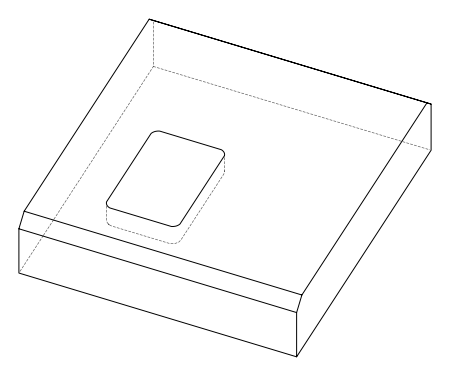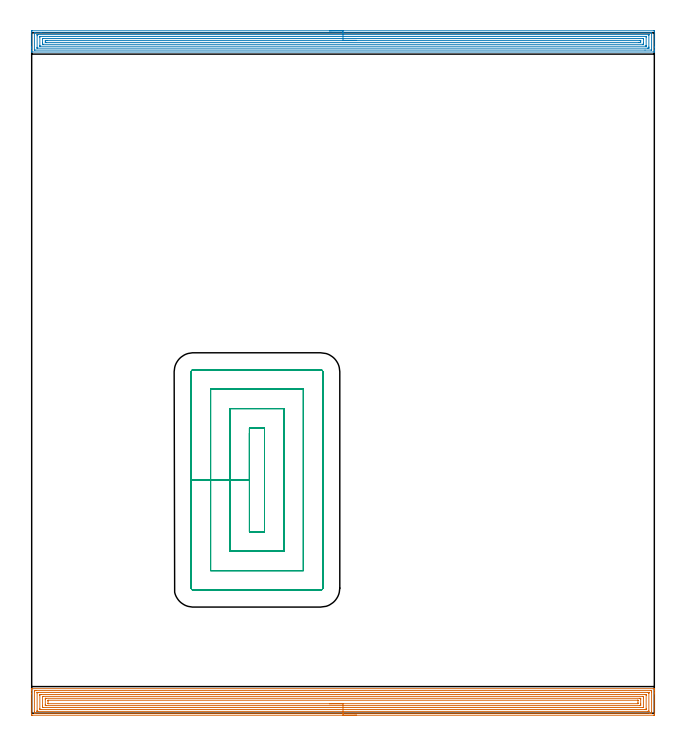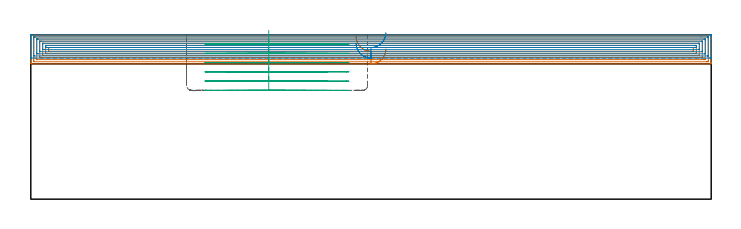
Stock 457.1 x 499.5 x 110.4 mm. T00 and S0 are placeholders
(PLAN: 3 operations, 1 tool changes, 66.1 min)
(1 AREA_MILL | FG_CHAMFER_SURFACE | UGT0205_001 | 25.97 min | 86902 mm3)
(2 AREA_MILL_1 | FG_CHAMFER_SURFACE_1 | UGT0205_001 | 22.21 min | 55617 mm3)
(3 MILL_RECTANGULAR_POCKET | POCKET_RECTANGULAR_STRAIGHT | NXT0201_007 | Follow Part, ap 6.25, ae 75% | 17.97 min | 839156 mm3)
(TOOL UGT0205_001 | Chamfer Mill 20 x 3 x 45 deg. | D20 FL50 Z2)
(TOOL NXT0201_007 | ENDMILL 25mm [R216.25-25050GCK54P 1620] | D25 R3 FL54 Z5)
(OP 1 AREA_MILL)
G17 G21 G94 G90
T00 M6
G54
G17 G0 G90 X238.55 Y-1.5 S1061 M3
G43 Z120.4 H0
Z100.9
G94 G1 X238.512 Z100.028 F250.
X238.398 Z99.164
X238.209 Z98.312
X237.947 Z97.48
X237.613 Z96.674
X237.21 Z95.9
X236.742 Z95.164
X236.21 Z94.472
X235.621 Z93.829
X234.978 Z93.24
X234.286 Z92.708
X233.55 Z92.24
X232.776 Z91.837
X231.97 Z91.503
X231.138 Z91.241
X230.287 Z91.052
X229.422 Z90.938
X228.55 Z90.9
X0.625
X0.148 Y-1.495 Z90.903
X0.009 Y-1.492 Z90.906
X0. Y-1.024 Z91.374
Y14.257 Z106.652
Y16.641 Z109.036
Y17.343 Z109.743
Y17.622 Z110.021
X0.007 Y17.987 Z110.378
X0.009 Y17.997 Z110.388
X0.178 Y18. Z110.4
X456.922
X457.091 Y17.997 Z110.388
X457.093 Y17.987 Z110.378
X457.1 Y17.621 Z110.021
Y17.343 Z109.743
Y16.641 Z109.036
Y15.406 Z107.803
Y14.874 Z107.269
Y14.257 Z106.652
Y-0.758 Z91.64
X457.097 Y-1.024 Z91.374
X457.091 Y-1.492 Z90.906
X456.952 Y-1.495 Z90.903
X456.475 Y-1.5 Z90.9
X228.55
Y-0.086 Z92.314
X2.356 Y-0.085 Z92.315
X2.025 Y-0.079 Z92.321
X2.01 Y0.028 Z92.428
X2.003 Y0.264 Z92.664
X2.001 Y0.743 Z93.143
X2. Y1.15 Z93.55
X2.001 Y15.757 Z108.157
X2.002 Y16.162 Z108.562
X2.01 Y16.565 Z108.965
X2.412 Y16.583 Z108.983
X2.469 Y16.585 Z108.985
X3.306 Y16.586 Z108.986
X454.744 Y16.585 Z108.985
X455.075 Y16.579 Z108.979
X455.09 Y16.472 Z108.872
X455.097 Y16.236 Z108.636
X455.099 Y15.757 Z108.157
X455.1 Y15.35 Z107.75
X455.099 Y0.743 Z93.143
X455.098 Y0.337 Z92.737
X455.09 Y-0.066 Z92.334
X454.688 Y-0.083 Z92.317
X454.631 Y-0.085 Z92.315
X453.794 Y-0.086 Z92.314
X228.55
Y1.328 Z93.728
X4.501 Y1.329 Z93.729
X4.2 Y1.33 Z93.73
X4.1 Y1.332 Z93.732
X4.023 Y1.335 Z93.735
X4.01 Y1.341 Z93.741
X4.006 Y1.372 Z93.772
X4.003 Y1.428 Z93.828
X4.001 Y1.626 Z94.026
X4. Y1.823 Z94.223
X4.001 Y14.874 Z107.274
X4.004 Y15.068 Z107.468
X4.01 Y15.136 Z107.536
X4.02 Y15.165 Z107.565
X4.05 Y15.166 Z107.566
X4.2 Y15.169 Z107.569
X4.793 Y15.171 Z107.571
X5.094
X452.599
X452.9 Y15.17 Z107.57
X453. Y15.168 Z107.568
X453.077 Y15.165 Z107.565
X453.09 Y15.159 Z107.559
X453.094 Y15.128 Z107.528
X453.097 Y15.072 Z107.472
X453.099 Y14.874 Z107.274
X453.1 Y14.677 Z107.077
X453.099 Y1.626 Z94.026
X453.097 Y1.432 Z93.832
X453.09 Y1.364 Z93.764
X453.08 Y1.335 Z93.735
X453.05 Y1.334 Z93.734
X452.9 Y1.331 Z93.731
X452.307 Y1.329 Z93.729
X452.006 Y1.328 Z93.728
X228.55
Y2.743 Z95.143
X6.645
X6.13 Y2.747 Z95.147
X6.011 Y2.75 Z95.15
X6.006 Y2.955 Z95.355
X6. Y3.38 Z95.78
Y13.108 Z105.508
X6.008 Y13.543 Z105.943
X6.015 Y13.75 Z106.15
X6.227 Y13.754 Z106.154
X6.881 Y13.757 Z106.157
X7.118
X450.455
X450.97 Y13.753 Z106.153
X451.089 Y13.75 Z106.15
X451.094 Y13.545 Z105.945
X451.1 Y13.12 Z105.52
Y3.392 Z95.792
X451.092 Y2.957 Z95.357
X451.085 Y2.75 Z95.15
X450.873 Y2.746 Z95.146
X450.219 Y2.743 Z95.143
X449.982
X228.55
Y4.157 Z96.557
X8.549
X8.309 Y4.158 Z96.558
X8.149 Y4.161 Z96.561
X8.024 Y4.164 Z96.564
X8.009 Y4.172 Z96.572
X8.007 Y4.182 Z96.582
X8.004 Y4.276 Z96.676
X8. Y4.937 Z97.337
Y5.159 Z97.559
X8.001 Y12.224 Z104.624
X8.003 Y12.307 Z104.707
X8.006 Y12.327 Z104.727
X8.008 Y12.332 Z104.732
X8.03 Y12.336 Z104.736
X8.189 Y12.34 Z104.74
X8.429 Y12.343 Z104.743
X8.549
X448.551
X448.791 Y12.342 Z104.742
X448.951 Y12.339 Z104.739
X449.076 Y12.336 Z104.736
X449.091 Y12.328 Z104.728
X449.093 Y12.318 Z104.718
X449.096 Y12.224 Z104.624
X449.1 Y11.564 Z103.964
Y11.341 Z103.741
X449.099 Y4.276 Z96.676
X449.097 Y4.193 Z96.593
X449.094 Y4.173 Z96.573
X449.092 Y4.168 Z96.568
X449.07 Y4.164 Z96.564
X448.911 Y4.16 Z96.56
X448.671 Y4.157 Z96.557
X448.551
X228.55
Y5.571 Z97.971
X10.933
X10.457 Y5.573 Z97.973
X10.034 Y5.576 Z97.976
X10.01 Y5.579 Z97.979
X10.004 Y5.606 Z98.006
X10.001 Y6.042 Z98.442
X10. Y6.493 Z98.893
Y10.026 Z102.426
X10.003 Y10.458 Z102.858
X10.007 Y10.902 Z103.302
X10.017 Y10.922 Z103.322
X10.041 Y10.924 Z103.324
X10.099 Y10.927 Z103.327
X10.219 Y10.928 Z103.328
X10.457 Y10.929 Z103.329
X446.167
X446.643 Y10.927 Z103.327
X447.066 Y10.924 Z103.324
X447.09 Y10.921 Z103.321
X447.096 Y10.894 Z103.294
X447.099 Y10.458 Z102.858
X447.1 Y10.007 Z102.407
Y6.925 Z99.325
Y6.474 Z98.874
X447.097 Y6.042 Z98.442
X447.093 Y5.598 Z97.998
X447.083 Y5.578 Z97.978
X447.059 Y5.576 Z97.976
X447.001 Y5.573 Z97.973
X446.882 Y5.572 Z97.972
X446.643 Y5.571 Z97.971
X228.55
Y6.985 Z99.385
X12.183
X12.049 Y6.987 Z99.387
X12.017 Y6.99 Z99.39
X12.01 Y6.993 Z99.393
X12.006 Y7.001 Z99.401
X12.002 Y7.029 Z99.429
X12.001 Y7.057 Z99.457
X12. Y7.167 Z99.567
Y8.933 Z101.333
X12.002 Y9.174 Z101.574
X12.005 Y9.335 Z101.735
X12.01 Y9.464 Z101.864
X12.019 Y9.508 Z101.908
X12.306 Y9.514 Z101.914
X444.917
X445.051 Y9.512 Z101.912
X445.083 Y9.51 Z101.91
X445.09 Y9.507 Z101.907
X445.094 Y9.499 Z101.899
X445.098 Y9.471 Z101.871
X445.099 Y9.443 Z101.843
X445.1 Y9.333 Z101.733
Y7.567 Z99.967
X445.098 Y7.326 Z99.726
X445.095 Y7.165 Z99.565
X445.09 Y7.036 Z99.436
X445.081 Y6.992 Z99.392
X444.795 Y6.986 Z99.386
X228.55 Y6.985 Z99.385
X227.678 Z99.423
X226.814 Z99.537
X225.962 Z99.726
X225.13 Z99.988
X224.324 Z100.322
X223.55 Z100.725
X222.814 Z101.194
X222.122 Z101.725
X221.479 Z102.314
X220.89 Z102.957
X220.359 Z103.65
X219.89 Z104.385
X219.487 Z105.159
X219.153 Z105.965
X218.891 Z106.797
X218.702 Z107.649
X218.588 Z108.514
X218.55 Z109.385
G0 Z120.4
M5
M2
(OP 2 AREA_MILL_1)
G17 G21 G94 G90
T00 M6
G54
G17 G0 G90 X218.55 Y501. S1061 M3
G43 Z120.4 H0
Z104.8
G94 G1 X218.588 Z103.928 F250.
X218.702 Z103.063
X218.891 Z102.212
X219.153 Z101.38
X219.487 Z100.574
X219.89 Z99.8
X220.358 Z99.064
X220.89 Z98.372
X221.479 Z97.729
X222.122 Z97.14
X222.814 Z96.608
X223.55 Z96.14
X224.324 Z95.737
X225.13 Z95.403
X225.962 Z95.141
X226.814 Z94.952
X227.678 Z94.838
X228.55 Z94.8
X456.475
X457.005 Y500.995 Z94.803
X457.09 Y500.992 Z94.806
X457.1 Y500.902 Z94.896
Y488.999 Z106.797
Y486.637 Z109.158
Y485.941 Z109.858
Y485.688 Z110.112
X457.097 Y485.542 Z110.251
X457.09 Y485.402 Z110.388
X456.922 Y485.4 Z110.4
X0.178
X0.01 Y485.402 Z110.388
X0.003 Y485.542 Z110.251
X0. Y485.688 Z110.112
Y485.941 Z109.859
Y486.637 Z109.158
Y487.86 Z107.937
Y488.387 Z107.407
Y488.999 Z106.797
Y500.375 Z95.423
X0.004 Y500.638 Z95.159
X0.01 Y500.993 Z94.804
X0.258 Y500.997 Z94.802
X0.625 Y501. Z94.8
X228.55
Y499.586 Z96.214
X454.688
X454.87 Y499.585 Z96.215
X455.042 Y499.581 Z96.219
X455.08 Y499.579 Z96.221
X455.09 Y499.561 Z96.239
X455.094 Y499.529 Z96.271
X455.099 Y499.36 Z96.44
Y487.109 Z108.691
X455.096 Y486.974 Z108.826
X455.09 Y486.867 Z108.933
X455.08 Y486.821 Z108.979
X455.043 Y486.819 Z108.981
X454.688 Y486.815 Z108.985
X450.274 Y486.814 Z108.986
X2.412
X2.23 Y486.815 Z108.985
X2.058 Y486.819 Z108.981
X2.02 Y486.821 Z108.979
X2.01 Y486.839 Z108.961
X2.006 Y486.871 Z108.929
X2.001 Y487.04 Z108.76
Y499.291 Z96.509
X2.004 Y499.426 Z96.374
X2.01 Y499.533 Z96.267
X2.02 Y499.579 Z96.221
X2.057 Y499.581 Z96.219
X2.412 Y499.585 Z96.215
X6.826 Y499.586 Z96.214
X228.55
Y498.172 Z97.628
X452.739 Y498.171 Z97.629
X452.9 Y498.169 Z97.631
X453.061 Y498.165 Z97.635
X453.091 Y498.159 Z97.641
X453.095 Y498.13 Z97.67
X453.098 Y498.078 Z97.722
X453.1 Y498.013 Z97.787
Y497.817 Z97.983
Y489.067 Z106.733
X453.097 Y488.387 Z107.413
X453.094 Y488.29 Z107.51
X453.09 Y488.245 Z107.555
X453.056 Y488.234 Z107.566
X452.9 Y488.232 Z107.568
X452.168 Y488.229 Z107.571
X4.361
X4.2 Y488.231 Z107.569
X4.039 Y488.235 Z107.565
X4.009 Y488.241 Z107.559
X4.005 Y488.27 Z107.53
X4.002 Y488.322 Z107.478
X4. Y488.387 Z107.413
Y488.583 Z107.217
Y497.333 Z98.467
X4.003 Y498.013 Z97.787
X4.006 Y498.11 Z97.69
X4.01 Y498.155 Z97.645
X4.044 Y498.166 Z97.634
X4.2 Y498.168 Z97.632
X4.932 Y498.171 Z97.629
X228.55 Y498.172 Z97.628
Y496.757 Z99.043
X451.009 Y496.756 Z99.044
X451.065 Y496.754 Z99.046
X451.082 Y496.751 Z99.049
X451.09 Y496.741 Z99.059
X451.093 Y496.691 Z99.109
X451.1 Y496.275 Z99.525
Y490.15 Z105.65
X451.092 Y489.706 Z106.094
X451.09 Y489.658 Z106.142
X451.026 Y489.65 Z106.15
X450.892 Y489.646 Z106.154
X450.723 Y489.643 Z106.157
X6.091 Y489.644
X6.035 Y489.646 Z106.154
X6.018 Y489.649 Z106.151
X6.01 Y489.659 Z106.141
X6.007 Y489.709 Z106.091
X6. Y490.125 Z105.675
Y496.275 Z99.525
X6.007 Y496.691 Z99.109
X6.01 Y496.741 Z99.059
X6.018 Y496.751 Z99.049
X6.034 Y496.754 Z99.046
X6.091 Y496.757 Z99.043
X228.55
Y495.343 Z100.457
X448.477
X448.866 Y495.339 Z100.461
X449.06 Y495.336 Z100.464
X449.091 Y495.328 Z100.472
X449.094 Y495.294 Z100.506
X449.096 Y495.241 Z100.559
X449.1 Y494.733 Z101.067
Y494.513 Z101.287
Y491.887 Z103.913
X449.099 Y491.233 Z104.567
X449.095 Y491.139 Z104.661
X449.09 Y491.082 Z104.718
X449.085 Y491.063 Z104.737
X449.066 Y491.062 Z104.738
X448.855 Y491.059 Z104.741
X448.431 Y491.057 Z104.743
X448.386
X8.623
X8.234 Y491.061 Z104.739
X8.04 Y491.064 Z104.736
X8.009 Y491.072 Z104.728
X8.006 Y491.106 Z104.694
X8.004 Y491.159 Z104.641
X8. Y491.667 Z104.133
Y491.887 Z103.913
X8.001 Y495.167 Z100.633
X8.005 Y495.261 Z100.539
X8.01 Y495.318 Z100.482
X8.015 Y495.337 Z100.463
X8.034 Y495.338 Z100.462
X8.245 Y495.341 Z100.459
X8.669 Y495.343 Z100.457
X8.714
X228.55
Y493.929 Z101.871
X446.643
X446.941 Y493.928 Z101.872
X447.026 Y493.926 Z101.874
X447.076 Y493.922 Z101.878
X447.091 Y493.919 Z101.881
X447.092 Y493.905 Z101.895
X447.097 Y493.787 Z102.013
X447.099 Y493.638 Z102.162
X447.1 Y493.191 Z102.609
X447.096 Y492.762 Z103.038
X447.092 Y492.539 Z103.261
X447.09 Y492.488 Z103.312
X447.038 Y492.478 Z103.322
X446.937 Y492.475 Z103.325
X446.643 Y492.473 Z103.327
X446.047 Y492.471 Z103.329
X445.749
X10.457
X10.159 Y492.472 Z103.328
X10.074 Y492.474 Z103.326
X10.024 Y492.478 Z103.322
X10.009 Y492.481 Z103.319
X10.008 Y492.495 Z103.305
X10.003 Y492.613 Z103.187
X10.001 Y492.762 Z103.038
X10. Y493.209 Z102.591
X10.004 Y493.638 Z102.162
X10.008 Y493.861 Z101.939
X10.01 Y493.912 Z101.888
X10.062 Y493.922 Z101.878
X10.163 Y493.925 Z101.875
X10.457 Y493.927 Z101.873
X11.053 Y493.929 Z101.871
X11.351
X228.55
X229.422 Z101.909
X230.286 Z102.023
X231.138 Z102.212
X231.97 Z102.474
X232.776 Z102.808
X233.55 Z103.211
X234.286 Z103.68
X234.978 Z104.211
X235.621 Z104.8
X236.21 Z105.443
X236.742 Z106.135
X237.21 Z106.871
X237.613 Z107.645
X237.947 Z108.451
X238.209 Z109.283
X238.398 Z110.135
X238.512 Z111.
X238.55 Z111.871
G0 Z120.4
M5
M2
(OP 3 MILL_RECTANGULAR_POCKET)
G17 G21 G94 G90
T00 M6
G54
G17 G0 G90 X159.85 Y205.647 S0 M3
G43 Z120.4 H1
Z113.4
G94 G1 Y171.25 Z104.183 F250.
Y133.15 F500.
X170.95
Y209.35
X159.85
Y171.25
X145.6
Y118.9
X185.2
Y223.6
X145.6
Y171.25
X131.35
Y104.65
X199.45
Y237.85
X131.35
Y171.25
X117.1
Y91.9
G3 X118.6 Y90.4 R1.5
G1 X212.2
G3 X213.7 Y91.9 R1.5
G1 Y250.6
G3 X212.2 Y252.1 R1.5
G1 X118.6
G3 X117.1 Y250.6 R1.5
G1 Y171.25
Y170.25
G0 X159.85 Y205.647 Z107.183
G1 Y171.25 Z97.967 F250.
Y133.15 F500.
X170.95
Y209.35
X159.85
Y171.25
X145.6
Y118.9
X185.2
Y223.6
X145.6
Y171.25
X131.35
Y104.65
X199.45
Y237.85
X131.35
Y171.25
X117.1
Y91.9
G3 X118.6 Y90.4 R1.5
G1 X212.2
G3 X213.7 Y91.9 R1.5
G1 Y250.6
G3 X212.2 Y252.1 R1.5
G1 X118.6
G3 X117.1 Y250.6 R1.5
G1 Y171.25
Y170.25
G0 X159.85 Y205.647 Z100.967
G1 Y171.25 Z91.75 F250.
Y133.15 F500.
X170.95
Y209.35
X159.85
Y171.25
X145.6
Y118.9
X185.2
Y223.6
X145.6
Y171.25
X131.35
Y104.65
X199.45
Y237.85
X131.35
Y171.25
X117.1
Y91.9
G3 X118.6 Y90.4 R1.5
G1 X212.2
G3 X213.7 Y91.9 R1.5
G1 Y250.6
G3 X212.2 Y252.1 R1.5
G1 X118.6
G3 X117.1 Y250.6 R1.5
G1 Y171.25
Y170.25
G0 X159.85 Y205.647 Z94.75
G1 Y171.25 Z85.533 F250.
Y133.15 F500.
X170.95
Y209.35
X159.85
Y171.25
X145.6
Y118.9
X185.2
Y223.6
X145.6
Y171.25
X131.35
Y104.65
X199.45
Y237.85
X131.35
Y171.25
X117.1
Y91.9
G3 X118.6 Y90.4 R1.5
G1 X212.2
G3 X213.7 Y91.9 R1.5
G1 Y250.6
G3 X212.2 Y252.1 R1.5
G1 X118.6
G3 X117.1 Y250.6 R1.5
G1 Y171.25
Y170.25
G0 X159.85 Y205.647 Z88.533
G1 Y171.25 Z79.317 F250.
Y133.15 F500.
X170.95
Y209.35
X159.85
Y171.25
X145.6
Y118.9
X185.2
Y223.6
X145.6
Y171.25
X131.35
Y104.65
X199.45
Y237.85
X131.35
Y171.25
X117.1
Y91.9
G3 X118.6 Y90.4 R1.5
G1 X212.2
G3 X213.7 Y91.9 R1.5
G1 Y250.6
G3 X212.2 Y252.1 R1.5
G1 X118.6
G3 X117.1 Y250.6 R1.5
G1 Y171.25
Y170.25
G0 X159.85 Y205.647 Z82.317
G1 Y171.25 Z73.1 F250.
Y133.15 F500.
X170.95
Y209.35
X159.85
Y171.25
X145.6
Y118.9
X185.2
Y223.6
X145.6
Y171.25
X131.35
Y104.65
X199.45
Y237.85
X131.35
Y171.25
X117.1
Y91.9
G3 X118.6 Y90.4 R1.5
G1 X212.2
G3 X213.7 Y91.9 R1.5
G1 Y250.6
G3 X212.2 Y252.1 R1.5
G1 X118.6
G3 X117.1 Y250.6 R1.5
G1 Y171.25
Y170.25
G0 Z120.4
M5
M2
